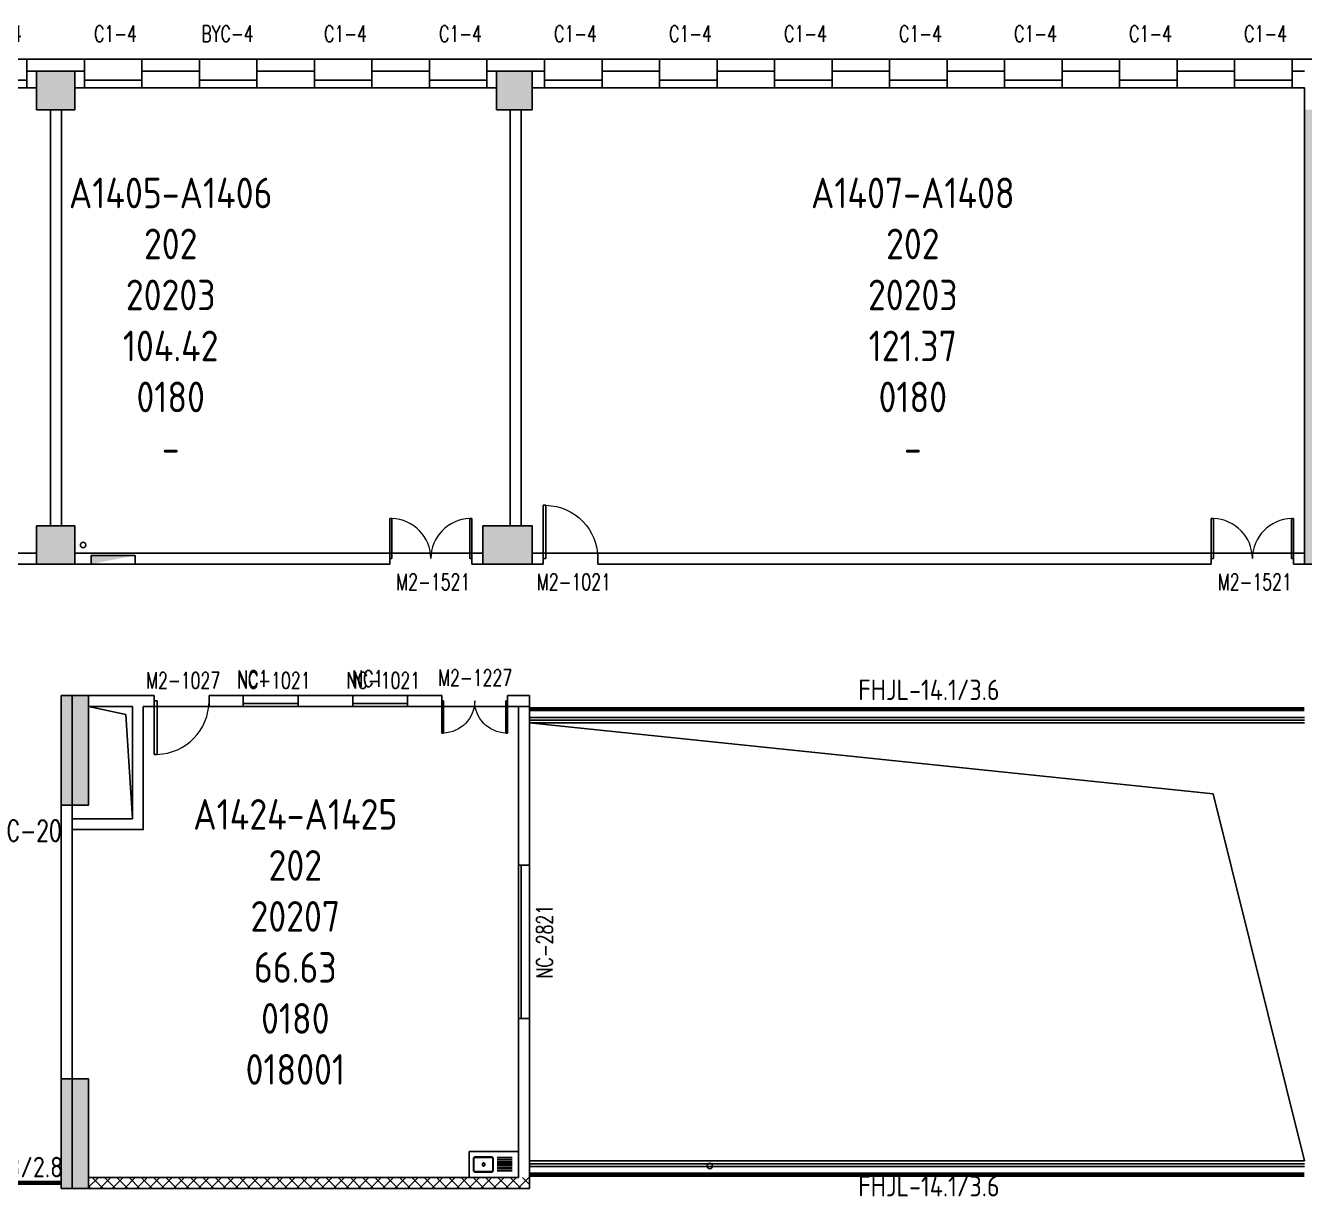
# Model space of a CAD drawing. Extents: x 2066852 to 2142668, y 313528 to 416301.
# Drawn here: x 2101063 to 2124413, y 394917 to 416301 of the extents above; entities that cross this region are included whole.
import ezdxf

# ---------------------------------------------------------------- set-up
doc = ezdxf.new("R2010")
doc.units = 0
doc.header["$LTSCALE"] = 1000
doc.header["$MEASUREMENT"] = 0
doc.linetypes.add('HIDDEN', pattern=[0.375, 0.25, -0.125])
for name, color, linetype in [('body', 30, 'Continuous'), ('RM$', 5, 'Continuous'), ('RM$TXT', 5, 'Continuous'), ('消防', 222, 'Continuous')]:
    doc.layers.add(name, color=color, linetype=linetype)
doc.styles.add('-宋体', font='GBENOR.shx', dxfattribs={"bigfont": 'GBCBIG.shx'})
doc.styles.add('_TCH_DIM', font='SIMPLEX', dxfattribs={"bigfont": 'GBCBIG'})
doc.styles.add('_TCH_WINDOW', font='txt.shx', dxfattribs={"height": 3.5, "bigfont": 'hztxt.shx'})
doc.styles.get("Standard").update_dxf_attribs({"font": 'gbenor.shx', "bigfont": 'gbcbig.shx'})

# ---------------------------------------------------------------- blocks, each defined once
blk = doc.blocks.new('cde')
at = {"layer": '消防'}
blk.add_hatch(color=256, dxfattribs=at).paths.add_polyline_path([(-873427, -271674), (-874227, -271674), (-873427, -271834)])
blk.add_lwpolyline([(-874227, -271674), (-873427, -271674), (-873427, -271834), (-874227, -271834)], close=True, dxfattribs=at)
blk = doc.blocks.new('$WINLIB2D$00000004')
for p, q in [((-0.5, 0.5), (0.5, 0.5)), ((-0.5, 0.2406), (0.5, 0.2406)), ((-0.5, -0.5), (0.5, -0.5))]:
    blk.add_line(p, q)
blk = doc.blocks.new('$DorLib2D$00000002')
for p, q in [((-0.5, 0), (-0.5, 0.4875)), ((-0.475, 0.4875), (-0.5, 0.4875)), ((-0.475, 0), (-0.475, 0.4875)), ((0.475, 0), (0.475, 0.4875)), ((0.475, 0.4875), (0.5, 0.4875)), ((0.5, 0), (0.5, 0.4875)), ((-0.5, 0), (-0.475, 0)), ((0.5, 0), (0.475, 0))]:
    blk.add_line(p, q)
at = {"lineweight": 13}
for centre, start, end in [((-0.4875, 0), 0, 88.53072), ((0.4875, 0), 91.46928, 180)]:
    blk.add_arc(centre, 0.4875, start, end, dxfattribs=at)
blk = doc.blocks.new('$DorLib2D$00000001')
for p, q in [((0.45, 0.975), (0.5, 0.975)), ((0.45, 0), (0.45, 0.975)), ((0.5, 0), (0.5, 0.975)), ((0.5, 0), (0.45, 0))]:
    blk.add_line(p, q)
at = {"lineweight": 13}
blk.add_arc((0.475, 0), 0.975, 91.4693, 180, dxfattribs=at)

msp = doc.modelspace()

# ---------------------------------------------------------------- hatches: boundary and pattern name
at = {"layer": 'body'}
for points in [[(2101263, 414764), (2101963, 414764), (2101963, 415465), (2101263, 415465)], [(2109663, 414764), (2110313, 414764), (2110313, 415465), (2109663, 415465)], [(2124713, 414764), (2124413, 414764), (2124413, 407164), (2124713, 407164)], [(2101263, 406464), (2101963, 406464), (2101963, 407164), (2101263, 407164)], [(2109413, 406464), (2110313, 406464), (2110313, 407164), (2109413, 407164)], [(2124413, 406464), (2125113, 406464), (2125113, 407164), (2124413, 407164)], [(2102213, 404065), (2101713, 404065), (2101713, 402064), (2102213, 402064)], [(2102213, 395064), (2101713, 395064), (2101713, 397064), (2102213, 397064)]]:
    msp.add_hatch(color=256, dxfattribs=at).paths.add_polyline_path(points)
h = msp.add_hatch(dxfattribs=at)
h.set_pattern_fill('ANSI37', color=256, scale=100, style=0)
h.set_pattern_definition([(45, (1225189.33, 730170.14), (-112.253202, 112.253202), []), (135, (1225189.33, 730170.14), (-112.253202, -112.253202), [])])
h.paths.add_polyline_path([(2069813, 395264), (2071188, 395264), (2071188, 395064), (2069813, 395064)])
h.paths.add_polyline_path([(2073588, 395264), (2074863, 395264), (2074863, 395064), (2073588, 395064)])
h.paths.add_polyline_path([(2075288, 395264), (2074863, 395264), (2074863, 395064), (2075288, 395064)])
h.paths.add_polyline_path([(2075988, 395264), (2076113, 395264), (2076113, 395064), (2075988, 395064)])
h.paths.add_polyline_path([(2084813, 399365), (2090213, 399365), (2090213, 400015), (2092313, 400015), (2092313, 400215), (2090013, 400215), (2090013, 399565), (2084813, 399565)])
h.paths.add_polyline_path([(2102213, 395264), (2110263, 395264), (2110263, 395064), (2102213, 395064)])
h.paths.add_polyline_path([(2133413, 395264), (2134113, 395264), (2134113, 395064), (2133413, 395064)])
h.paths.add_polyline_path([(2135913, 395064), (2136513, 395064), (2136513, 395264), (2135913, 395264)])
h.paths.add_polyline_path([(2137713, 395264), (2141113, 395264), (2141113, 395064), (2137713, 395064)])

# ---------------------------------------------------------------- linework, layer by layer
msp.add_circle((2113556, 395472), 50)
for p, q in [((2101613, 415690), (2101088, 415690)), ((2101088, 415690), (2101088, 415465)), ((2102138, 415690), (2101613, 415690)), ((2102138, 415690), (2102138, 415465)), ((2104238, 415690), (2103188, 415690)), ((2103188, 415690), (2103188, 415465)), ((2104238, 415690), (2104238, 415465)), ((2106338, 415690), (2105288, 415690)), ((2105288, 415690), (2105288, 415465)), ((2106338, 415690), (2106338, 415465)), ((2108438, 415690), (2107388, 415690)), ((2107388, 415690), (2107388, 415465)), ((2108438, 415690), (2108438, 415465)), ((2110013, 415690), (2109488, 415690)), ((2109488, 415690), (2109488, 415465)), ((2110538, 415690), (2110013, 415690)), ((2110538, 415690), (2110538, 415465)), ((2112638, 415690), (2111588, 415690)), ((2111588, 415690), (2111588, 415465)), ((2112638, 415690), (2112638, 415465)), ((2114738, 415690), (2113688, 415690)), ((2113688, 415690), (2113688, 415465)), ((2114738, 415690), (2114738, 415465)), ((2116838, 415690), (2115788, 415690)), ((2115788, 415690), (2115788, 415465)), ((2116838, 415690), (2116838, 415465)), ((2118938, 415690), (2117888, 415690)), ((2117888, 415690), (2117888, 415465)), ((2118938, 415690), (2118938, 415465)), ((2121038, 415690), (2119988, 415690)), ((2119988, 415690), (2119988, 415465)), ((2121038, 415690), (2121038, 415465)), ((2123138, 415690), (2122088, 415690)), ((2122088, 415690), (2122088, 415465)), ((2123138, 415690), (2123138, 415465)), ((2125013, 415690), (2124188, 415690)), ((2124188, 415690), (2124188, 415465)), ((2101263, 415465), (2101088, 415465)), ((2101088, 415465), (2101088, 415164)), ((2101963, 415465), (2101263, 415465)), ((2101263, 415465), (2101263, 414764)), ((2102138, 415465), (2101963, 415465)), ((2101963, 414764), (2101963, 415465)), ((2102138, 415164), (2102138, 415465)), ((2104238, 415465), (2103188, 415465)), ((2103188, 415465), (2103188, 415164)), ((2104238, 415164), (2104238, 415465)), ((2106338, 415465), (2105288, 415465)), ((2105288, 415465), (2105288, 415164)), ((2106338, 415164), (2106338, 415465)), ((2108438, 415465), (2107388, 415465)), ((2107388, 415465), (2107388, 415164)), ((2108438, 415164), (2108438, 415465)), ((2109663, 415465), (2109488, 415465)), ((2109488, 415465), (2109488, 415164)), ((2110313, 415465), (2109663, 415465)), ((2109663, 415465), (2109663, 414764)), ((2110538, 415465), (2110313, 415465)), ((2110313, 414764), (2110313, 415465)), ((2110538, 415164), (2110538, 415465)), ((2112638, 415465), (2111588, 415465)), ((2111588, 415465), (2111588, 415164)), ((2112638, 415164), (2112638, 415465)), ((2114738, 415465), (2113688, 415465)), ((2113688, 415465), (2113688, 415164)), ((2114738, 415164), (2114738, 415465)), ((2116838, 415465), (2115788, 415465)), ((2115788, 415465), (2115788, 415164)), ((2116838, 415164), (2116838, 415465)), ((2118938, 415465), (2117888, 415465)), ((2117888, 415465), (2117888, 415164)), ((2118938, 415164), (2118938, 415465)), ((2121038, 415465), (2119988, 415465)), ((2119988, 415465), (2119988, 415164)), ((2121038, 415164), (2121038, 415465)), ((2123138, 415465), (2122088, 415465)), ((2122088, 415465), (2122088, 415164)), ((2123138, 415164), (2123138, 415465)), ((2124413, 415465), (2124188, 415465)), ((2124188, 415465), (2124188, 415164)), ((2101088, 415164), (2101263, 415164)), ((2101963, 415164), (2102138, 415164)), ((2103188, 415164), (2104238, 415164)), ((2105288, 415164), (2106338, 415164)), ((2107388, 415164), (2108438, 415164)), ((2109488, 415164), (2109663, 415164)), ((2110313, 415164), (2110538, 415164)), ((2111588, 415164), (2112638, 415164)), ((2113688, 415164), (2114738, 415164)), ((2115788, 415164), (2116838, 415164)), ((2117888, 415164), (2118938, 415164)), ((2119988, 415164), (2121038, 415164)), ((2122088, 415164), (2123138, 415164)), ((2124188, 415164), (2124413, 415164)), ((2101263, 414764), (2101963, 414764)), ((2101518, 407164), (2101518, 414764)), ((2101718, 407164), (2101718, 414764)), ((2109663, 414764), (2110313, 414764)), ((2109913, 407164), (2109913, 414764)), ((2110113, 407164), (2110113, 414764)), ((2124413, 407164), (2124413, 414764)), ((2101963, 407164), (2101263, 407164)), ((2101263, 407164), (2101263, 406464)), ((2101963, 406464), (2101963, 407164)), ((2110313, 407164), (2109413, 407164)), ((2109413, 407164), (2109413, 406464)), ((2110313, 406464), (2110313, 407164)), ((2124413, 407164), (2124413, 406464)), ((2101263, 406664), (2098713, 406664)), ((2107713, 406664), (2101963, 406664)), ((2107713, 406464), (2107713, 406664)), ((2109413, 406664), (2109213, 406664)), ((2109213, 406664), (2109213, 406464)), ((2110513, 406664), (2110313, 406664)), ((2110513, 406464), (2110513, 406664)), ((2122713, 406664), (2111513, 406664)), ((2111513, 406664), (2111513, 406464)), ((2122713, 406464), (2122713, 406664)), ((2124413, 406664), (2124213, 406664)), ((2124213, 406664), (2124213, 406464)), ((2098713, 406464), (2101263, 406464)), ((2101263, 406464), (2101963, 406464)), ((2101963, 406464), (2107713, 406464)), ((2109213, 406464), (2109413, 406464)), ((2109413, 406464), (2110313, 406464)), ((2110313, 406464), (2110513, 406464)), ((2111513, 406464), (2122713, 406464)), ((2124213, 406464), (2124413, 406464)), ((2124413, 406464), (2125113, 406464)), ((2101713, 395064), (2101713, 404065)), ((2101713, 404065), (2101913, 404065)), ((2101913, 395064), (2101913, 404065)), ((2102213, 404065), (2103113, 404065)), ((2102213, 404065), (2102213, 403864)), ((2103413, 404065), (2103115, 404065)), ((2103413, 403864), (2103413, 404065)), ((2105038, 404065), (2104413, 404065)), ((2104413, 404065), (2104413, 403864)), ((2105038, 403864), (2105038, 404065)), ((2107038, 404065), (2106038, 404065)), ((2106038, 404065), (2106038, 403864)), ((2107038, 403864), (2107038, 404065)), ((2108663, 404065), (2108038, 404065)), ((2108038, 404065), (2108038, 403864)), ((2108663, 403864), (2108663, 404065)), ((2110263, 404065), (2109863, 404065)), ((2109863, 404065), (2109863, 403864)), ((2110263, 400965), (2110263, 404065)), ((2102213, 403864), (2102893, 403716)), ((2102213, 403864), (2103013, 403864)), ((2103013, 403864), (2103013, 401815)), ((2103213, 403864), (2103213, 401615)), ((2103213, 403864), (2103413, 403864)), ((2104413, 403864), (2105038, 403864)), ((2106038, 403864), (2107038, 403864)), ((2108038, 403864), (2108663, 403864)), ((2109863, 403864), (2110063, 403864)), ((2110063, 403864), (2110263, 403864)), ((2110063, 403864), (2110063, 400965)), ((2102893, 403716), (2103013, 401815)), ((2110263, 403665), (2124413, 403665)), ((2110263, 403615), (2124413, 403615)), ((2110263, 403565), (2122746, 402268)), ((2110263, 403565), (2124413, 403565)), ((2122746, 402268), (2124413, 395564)), ((2101913, 401815), (2103013, 401815)), ((2101913, 401815), (2101913, 401615)), ((2101913, 401615), (2103213, 401615)), ((2110063, 400965), (2110263, 400965)), ((2110263, 398165), (2110063, 398165)), ((2110063, 398165), (2110063, 395264)), ((2110263, 395064), (2110263, 398165)), ((2110263, 395564), (2124413, 395564)), ((2110263, 395514), (2124413, 395514)), ((2110263, 395464), (2124413, 395464)), ((2102213, 395264), (2110063, 395264)), ((2102213, 395264), (2102213, 395064)), ((2101713, 395064), (2101913, 395064)), ((2102213, 395064), (2110263, 395064))]:
    msp.add_line(p, q, dxfattribs=at)
at = {"layer": 'body', "linetype": 'Continuous'}
for p, q in [((2109163, 395735), (2110063, 395735)), ((2109163, 395264), (2109163, 395735)), ((2110063, 395735), (2110063, 395264)), ((2109163, 395264), (2110063, 395264))]:
    msp.add_line(p, q, dxfattribs=at)
at = {"layer": 'body', "linetype": 'HIDDEN'}
msp.add_line((2109163, 395735), (2109163, 395435), dxfattribs=at)
at = {"layer": 'body', "lineweight": 13}
for p, q in [((2109255, 395385), (2109255, 395616)), ((2109266, 395628), (2109579, 395628)), ((2109591, 395616), (2109591, 395385)), ((2109676, 395632), (2109949, 395632)), ((2109676, 395603), (2109949, 395603)), ((2109676, 395582), (2109949, 395582)), ((2109676, 395553), (2109949, 395553)), ((2109579, 395372), (2109266, 395372)), ((2109676, 395532), (2109949, 395532)), ((2109676, 395503), (2109949, 395503)), ((2109676, 395482), (2109949, 395482)), ((2109676, 395453), (2109949, 395453)), ((2109676, 395432), (2109949, 395432)), ((2109676, 395403), (2109949, 395403)), ((2109676, 395382), (2109949, 395382))]:
    msp.add_line(p, q, dxfattribs=at)
at = {"layer": 'body'}
for points in [[(2102213, 404065), (2101713, 404065), (2101713, 402064), (2102213, 402064)], [(2101913, 402064), (2101713, 402064), (2101713, 397064), (2101913, 397064)], [(2102213, 395064), (2101713, 395064), (2101713, 397064), (2102213, 397064)]]:
    msp.add_lwpolyline(points, close=True, dxfattribs=at)
for points in [[(2109260, 395640), (2109243, 395622)], [(2109243, 395378), (2109243, 395622)], [(2109260, 395640), (2109585, 395640)], [(2109603, 395622), (2109585, 395640)], [(2109603, 395622), (2109603, 395378)], [(2109243, 395378), (2109260, 395360)], [(2109585, 395360), (2109260, 395360)], [(2109585, 395360), (2109603, 395378)]]:
    msp.add_lwpolyline(points, dxfattribs=at)
at = {"layer": 'body', "lineweight": 13}
for points in [[(2109266, 395628), (2109262, 395627), (2109259, 395625), (2109256, 395622), (2109255, 395618), (2109255, 395616)], [(2109591, 395616), (2109590, 395620), (2109588, 395624), (2109585, 395626), (2109581, 395628), (2109579, 395628)], [(2109255, 395385), (2109255, 395380), (2109257, 395377), (2109260, 395374), (2109264, 395373), (2109266, 395372)], [(2109397, 395500), (2109399, 395490), (2109404, 395481), (2109412, 395474), (2109421, 395470), (2109432, 395470), (2109441, 395474), (2109449, 395481), (2109454, 395490), (2109456, 395500), (2109454, 395511), (2109449, 395520), (2109441, 395527), (2109432, 395530), (2109421, 395530), (2109412, 395527), (2109404, 395520), (2109399, 395511), (2109397, 395500)], [(2109407, 395500), (2109408, 395493), (2109412, 395487), (2109417, 395483), (2109423, 395481), (2109430, 395481), (2109436, 395483), (2109441, 395487), (2109444, 395493), (2109446, 395500), (2109444, 395507), (2109441, 395513), (2109436, 395517), (2109430, 395520), (2109423, 395520), (2109417, 395517), (2109412, 395513), (2109408, 395507), (2109407, 395500)], [(2109579, 395372), (2109583, 395373), (2109587, 395375), (2109589, 395378), (2109591, 395382), (2109591, 395385)]]:
    msp.add_lwpolyline(points, dxfattribs=at)
at = {"layer": 'RM$'}
for points in [[(2097513, 415164), (2101263, 415164), (2101263, 414764), (2101963, 414764), (2101963, 415164), (2109663, 415164), (2109663, 414764), (2109913, 414764), (2109913, 407164), (2109413, 407164), (2109413, 406664), (2101963, 406664), (2101963, 407164), (2101263, 407164), (2101263, 406664), (2097513, 406664)], [(2110113, 414764), (2110313, 414764), (2110313, 415164), (2124413, 415164), (2124413, 406664), (2110313, 406664), (2110313, 407164), (2110113, 407164)], [(2110063, 403864), (2110063, 395264), (2102213, 395264), (2102213, 397064), (2101913, 397064), (2101913, 401615), (2103213, 401615), (2103213, 403864)]]:
    msp.add_lwpolyline(points, close=True, dxfattribs=at)
at = {"layer": '消防', "const_width": 80}
for points in [[(2110263, 403815), (2124413, 403815)], [(2110263, 395314), (2124413, 395314)], [(2101713, 395165), (2099113, 395165)]]:
    msp.add_lwpolyline(points, dxfattribs=at)
at = {"layer": '消防', "linetype": 'Continuous'}
msp.add_circle((2102113, 406814), 50, dxfattribs=at)

# ---------------------------------------------------------------- block references
at = {"layer": 'body'}
ref = msp.add_blockref('$WINLIB2D$00000004', (2100563, 415427), dxfattribs=dict(at, xscale=1050, yscale=525, zscale=1050, rotation=180))
ref.add_attrib('A', 'C1-4', (2100213, 416003), dxfattribs={"height": 297.5, "style": '_TCH_WINDOW', "width": 0.705882})
ref = msp.add_blockref('$WINLIB2D$00000004', (2102663, 415427), dxfattribs=dict(at, xscale=1050, yscale=525, zscale=1050, rotation=180))
ref.add_attrib('A', 'C1-4', (2102313, 416003), dxfattribs={"height": 297.5, "style": '_TCH_WINDOW', "width": 0.705882})
ref = msp.add_blockref('$WINLIB2D$00000004', (2104763, 415427), dxfattribs=dict(at, xscale=1050, yscale=525, zscale=1050, rotation=180))
ref.add_attrib('A', 'BYC-4', (2104273, 416003), dxfattribs={"height": 297.5, "style": '_TCH_WINDOW', "width": 0.705882})
ref = msp.add_blockref('$WINLIB2D$00000004', (2106863, 415427), dxfattribs=dict(at, xscale=1050, yscale=525, zscale=1050, rotation=180))
ref.add_attrib('A', 'C1-4', (2106513, 416003), dxfattribs={"height": 297.5, "style": '_TCH_WINDOW', "width": 0.705882})
ref = msp.add_blockref('$WINLIB2D$00000004', (2108963, 415427), dxfattribs=dict(at, xscale=1050, yscale=525, zscale=1050, rotation=180))
ref.add_attrib('A', 'C1-4', (2108613, 416003), dxfattribs={"height": 297.5, "style": '_TCH_WINDOW', "width": 0.705882})
ref = msp.add_blockref('$WINLIB2D$00000004', (2111063, 415427), dxfattribs=dict(at, xscale=1050, yscale=525, zscale=1050, rotation=180))
ref.add_attrib('A', 'C1-4', (2110713, 416003), dxfattribs={"height": 297.5, "style": '_TCH_WINDOW', "width": 0.705882})
ref = msp.add_blockref('$WINLIB2D$00000004', (2113163, 415427), dxfattribs=dict(at, xscale=1050, yscale=525, zscale=1050, rotation=180))
ref.add_attrib('A', 'C1-4', (2112813, 416003), dxfattribs={"height": 297.5, "style": '_TCH_WINDOW', "width": 0.705882})
ref = msp.add_blockref('$WINLIB2D$00000004', (2115263, 415427), dxfattribs=dict(at, xscale=1050, yscale=525, zscale=1050, rotation=180))
ref.add_attrib('A', 'C1-4', (2114913, 416003), dxfattribs={"height": 297.5, "style": '_TCH_WINDOW', "width": 0.705882})
ref = msp.add_blockref('$WINLIB2D$00000004', (2117363, 415427), dxfattribs=dict(at, xscale=1050, yscale=525, zscale=1050, rotation=180))
ref.add_attrib('A', 'C1-4', (2117013, 416003), dxfattribs={"height": 297.5, "style": '_TCH_WINDOW', "width": 0.705882})
ref = msp.add_blockref('$WINLIB2D$00000004', (2119463, 415427), dxfattribs=dict(at, xscale=1050, yscale=525, zscale=1050, rotation=180))
ref.add_attrib('A', 'C1-4', (2119113, 416003), dxfattribs={"height": 297.5, "style": '_TCH_WINDOW', "width": 0.705882})
ref = msp.add_blockref('$WINLIB2D$00000004', (2121563, 415427), dxfattribs=dict(at, xscale=1050, yscale=525, zscale=1050, rotation=180))
ref.add_attrib('A', 'C1-4', (2121213, 416003), dxfattribs={"height": 297.5, "style": '_TCH_WINDOW', "width": 0.705882})
ref = msp.add_blockref('$WINLIB2D$00000004', (2123663, 415427), dxfattribs=dict(at, xscale=1050, yscale=525, zscale=1050, rotation=180))
ref.add_attrib('A', 'C1-4', (2123313, 416003), dxfattribs={"height": 297.5, "style": '_TCH_WINDOW', "width": 0.705882})
ref = msp.add_blockref('$DorLib2D$00000001', (2111013, 406565), dxfattribs=dict(at, xscale=-1000, yscale=1000, zscale=-1000, rotation=4.446737740987761e-11))
ref.add_attrib('A', 'M2-1021', (2110401, 405991), dxfattribs={"height": 297.5, "style": '_TCH_WINDOW', "width": 0.705882})
ref = msp.add_blockref('$DorLib2D$00000002', (2108463, 406565), dxfattribs=dict(at, xscale=1500, yscale=1500, zscale=1500, rotation=4.472895021735737e-11))
ref.add_attrib('A', 'M2-1521', (2107833, 405991), dxfattribs={"height": 297.5, "style": '_TCH_WINDOW', "width": 0.705882})
ref = msp.add_blockref('$DorLib2D$00000002', (2123463, 406565), dxfattribs=dict(at, xscale=1500, yscale=1500, zscale=1500, rotation=4.446737740987761e-11))
ref.add_attrib('A', 'M2-1521', (2122833, 405991), dxfattribs={"height": 297.5, "style": '_TCH_WINDOW', "width": 0.705882})
ref = msp.add_blockref('$DorLib2D$00000001', (2103913, 403965), dxfattribs=dict(at, xscale=-1000, yscale=-1000, zscale=-1000, rotation=359.9999999990602))
ref.add_attrib('A', 'M2-1027', (2103266, 404191), dxfattribs={"height": 297.5, "style": '_TCH_WINDOW', "width": 0.705882})
ref = msp.add_blockref('$WINLIB2D$00000004', (2105538, 403965), dxfattribs=dict(at, xscale=-1000, yscale=-200, zscale=-1000, rotation=359.9999999990602))
ref.add_attrib('A', 'NC-1021', (2104926, 404191), dxfattribs={"height": 297.5, "style": '_TCH_WINDOW', "width": 0.705882})
ref = msp.add_blockref('$WINLIB2D$00000004', (2107538, 403965), dxfattribs=dict(at, xscale=-1000, yscale=-200, zscale=-1000, rotation=359.9999999990602))
ref.add_attrib('A', 'NC-1021', (2106926, 404191), dxfattribs={"height": 297.5, "style": '_TCH_WINDOW', "width": 0.705882})
ref = msp.add_blockref('$DorLib2D$00000002', (2109263, 403965), dxfattribs=dict(at, xscale=1200, yscale=-1200, zscale=1200, rotation=359.9999999990602))
ref.add_attrib('A', 'M2-1227', (2108598, 404241), dxfattribs={"height": 297.5, "style": '_TCH_WINDOW', "width": 0.705882})
ref = msp.add_blockref('$WINLIB2D$00000004', (2110163, 399565), dxfattribs=dict(at, xscale=2800, yscale=200, zscale=2800, rotation=89.99999999999699))
ref.add_attrib('A', 'NC-2821', (2110687, 398900), dxfattribs={"height": 297.5, "rotation": 90, "style": '_TCH_WINDOW', "width": 0.705882})
at = {"layer": '消防', "xscale": -1}
msp.add_blockref('cde', (1228836, 678299), dxfattribs=at)

# ---------------------------------------------------------------- texts
at = {"layer": 'body', "width": 0.705882}
for s, height, style, p in [('NC1', 297.5, '_TCH_WINDOW', (2104929, 404225)), ('NC1', 297.5, '_TCH_WINDOW', (2107029, 404225)), ('C-20', 382.5, '_TCH_DIM', (2100717, 401405, 0))]:
    msp.add_text(s, height=height, dxfattribs=dict(at, style=style)).set_placement(p)
at = {"layer": 'body', "width": 0.8, "flags": 9}
for tag, s in [('XSIZE', '900'), ('YSIZE', '470')]:
    msp.add_attdef(tag, (2109613, 395735), s, height=0.5, dxfattribs=at)
at = {"layer": 'RM$TXT', "char_height": 558.8, "attachment_point": 8}
for s, insert in [('A1405-A1406^M^J202^M^J20203^M^J104.42^M^J0180^M^J-^M^J', (2103713, 408307)), ('A1407-A1408^M^J202^M^J20203^M^J121.37^M^J0180^M^J-^M^J', (2117263, 408307)), ('A1424-A1425^M^J202^M^J20207^M^J66.63^M^J0180^M^J018001^M^J', (2105988, 396957))]:
    msp.add_mtext(s, dxfattribs=dict(at, insert=insert))
at = {"layer": '消防', "style": '-宋体'}
for s, p in [('FHJL-14.1/3.6', (2116266, 403981)), ('FHJL-2.8/2.8', (2099267, 395265)), ('FHJL-14.1/3.6', (2116266, 394917))]:
    msp.add_text(s, height=375, dxfattribs=at).set_placement(p)

doc.saveas('drawing.dxf')
